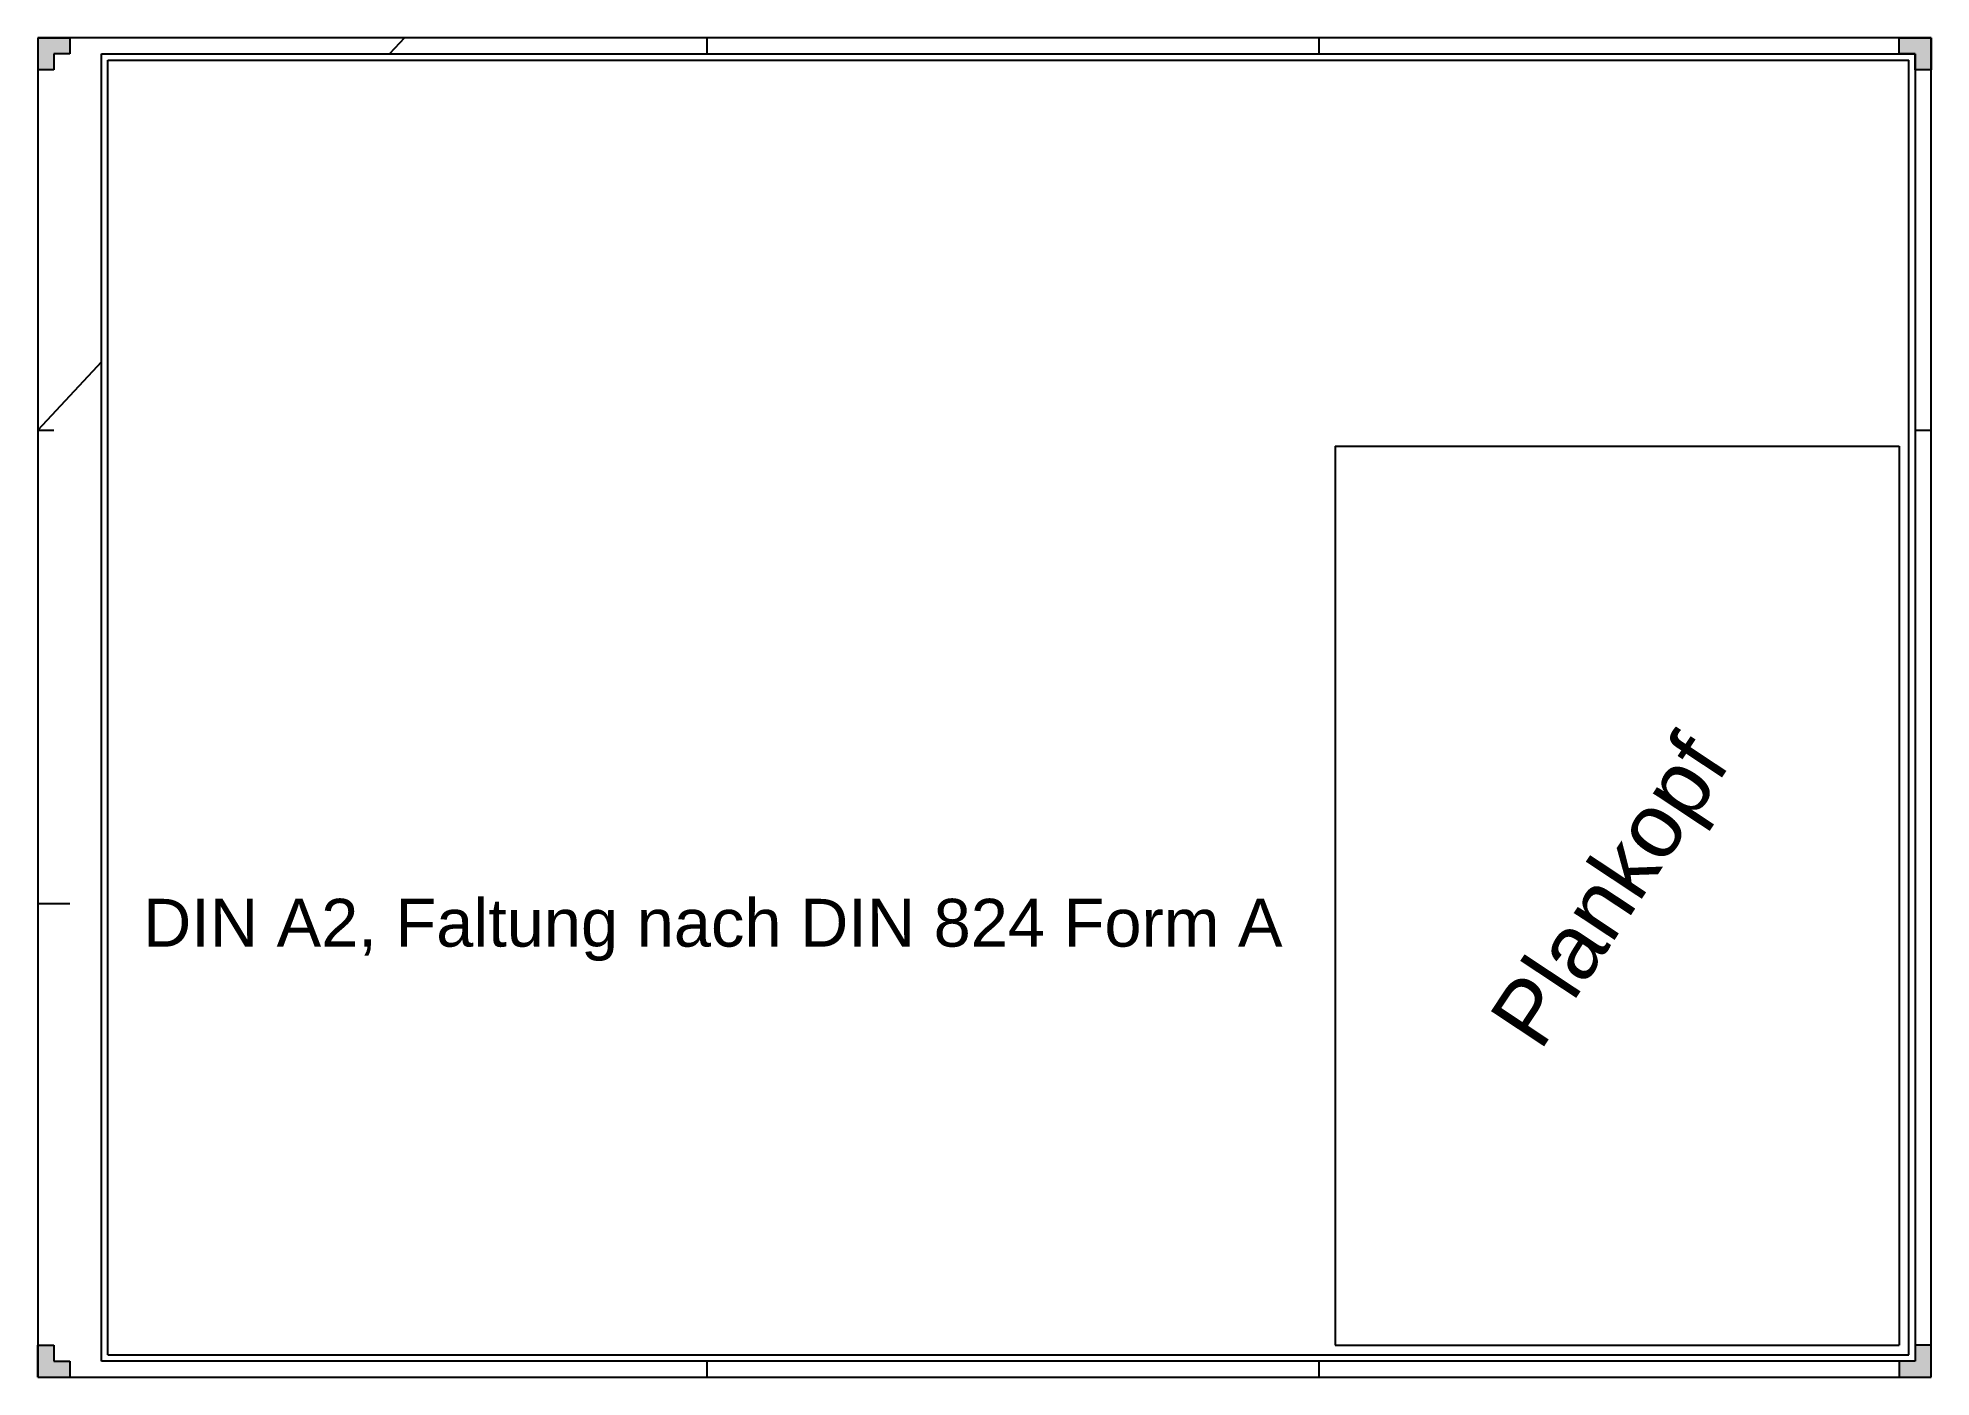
# Model space of a CAD drawing. Header units: millimetres. Extents: x 247 to 841, y 0 to 420.
import ezdxf

# ---------------------------------------------------------------- set-up
doc = ezdxf.new("R2010")
doc.units = ezdxf.units.MM
for name, color, linetype, true_color in [('Blattrahmen', 2, 'Continuous', 0xffff00), ('Faltmarken', 3, 'Continuous', 0x00ff00), ('Planecken', 2, 'Continuous', 0xffff00), ('Plankopf', 6, 'Continuous', 0xff00ff), ('Text', 3, 'Continuous', 0x00ff00), ('Zeichnungsrahmen rot', 1, 'Continuous', 0xff0000), ('Zeichnungsrahmen_blau', 5, 'Continuous', 0x0000ff)]:
    doc.layers.add(name, color=color, linetype=linetype, true_color=true_color)
doc.styles.add('textstyle20', font='')
doc.styles.add('textstyle21', font='')
doc.styles.get('textstyle20').set_extended_font_data('Arial')
doc.styles.get('textstyle21').set_extended_font_data('Arial')

msp = doc.modelspace()

# ---------------------------------------------------------------- hatches: boundary and pattern name
at = {"layer": 'Planecken'}
for points in [[(257, 420), (257, 415), (252, 415), (252, 410), (247, 410), (247, 420)], [(831, 420), (841, 420), (841, 410), (836, 410), (836, 415), (831, 415)], [(247, 0), (247, 10), (252, 10), (252, 5), (257, 5), (257, 0)], [(831, 0), (841, 0), (841, 10), (836, 10), (836, 5), (831, 5)]]:
    msp.add_hatch(color=256, dxfattribs=at).paths.add_polyline_path(points, flags=0)

# ---------------------------------------------------------------- linework, layer by layer
at = {"layer": 'Blattrahmen'}
for p, q in [((841, 420), (247, 420)), ((247, 420), (247, 0)), ((841, 0), (841, 420)), ((247, 0), (841, 0))]:
    msp.add_line(p, q, dxfattribs=at)
at = {"layer": 'Faltmarken'}
for p, q in [((362, 420), (357.33, 415)), ((457, 415), (457, 420)), ((649, 415), (649, 420)), ((267, 318.39), (247, 297)), ((247, 297), (252, 297)), ((836, 297), (841, 297)), ((247, 148.5), (257, 148.5)), ((457, 0), (457, 5)), ((649, 0), (649, 5))]:
    msp.add_line(p, q, dxfattribs=at)
at = {"layer": 'Planecken'}
for p, q in [((247, 420), (257, 420)), ((257, 420), (257, 415)), ((831, 420), (841, 420)), ((831, 415), (831, 420)), ((841, 420), (841, 410)), ((252, 410), (247, 410)), ((257, 415), (252, 415)), ((252, 415), (252, 410)), ((836, 415), (831, 415)), ((836, 410), (836, 415)), ((841, 410), (836, 410)), ((247, 0), (247, 10)), ((247, 10), (252, 10)), ((252, 10), (252, 5)), ((841, 10), (836, 10)), ((836, 10), (836, 5)), ((841, 0), (841, 10)), ((247, 0), (257, 0)), ((252, 5), (257, 5)), ((257, 5), (257, 0)), ((836, 5), (831, 5)), ((831, 5), (831, 0)), ((831, 0), (841, 0))]:
    msp.add_line(p, q, dxfattribs=at)
at = {"layer": 'Plankopf'}
for p, q in [((654, 292), (831, 292)), ((654, 292), (654, 10)), ((831, 292), (831, 10)), ((654, 10), (831, 10))]:
    msp.add_line(p, q, dxfattribs=at)
at = {"layer": 'Zeichnungsrahmen rot'}
for p, q in [((269, 7), (269, 413)), ((269, 413), (834, 413)), ((834, 7), (834, 413)), ((269, 7), (834, 7))]:
    msp.add_line(p, q, dxfattribs=at)
at = {"layer": 'Zeichnungsrahmen_blau'}
for p, q in [((267, 5), (267, 415)), ((267, 415), (836, 415)), ((836, 415), (836, 5)), ((836, 5), (267, 5))]:
    msp.add_line(p, q, dxfattribs=at)

# ---------------------------------------------------------------- texts
at = {"layer": 'Plankopf', "insert": (742.5, 151), "char_height": 20, "attachment_point": 5, "rotation": 56.5, "style": 'textstyle20'}
msp.add_mtext('Plankopf', dxfattribs=at)
at = {"layer": 'Text', "insert": (280, 150), "char_height": 15, "attachment_point": 1, "style": 'textstyle21'}
msp.add_mtext('DIN A2, Faltung nach DIN 824 Form A', dxfattribs=at)

doc.saveas('drawing.dxf')
